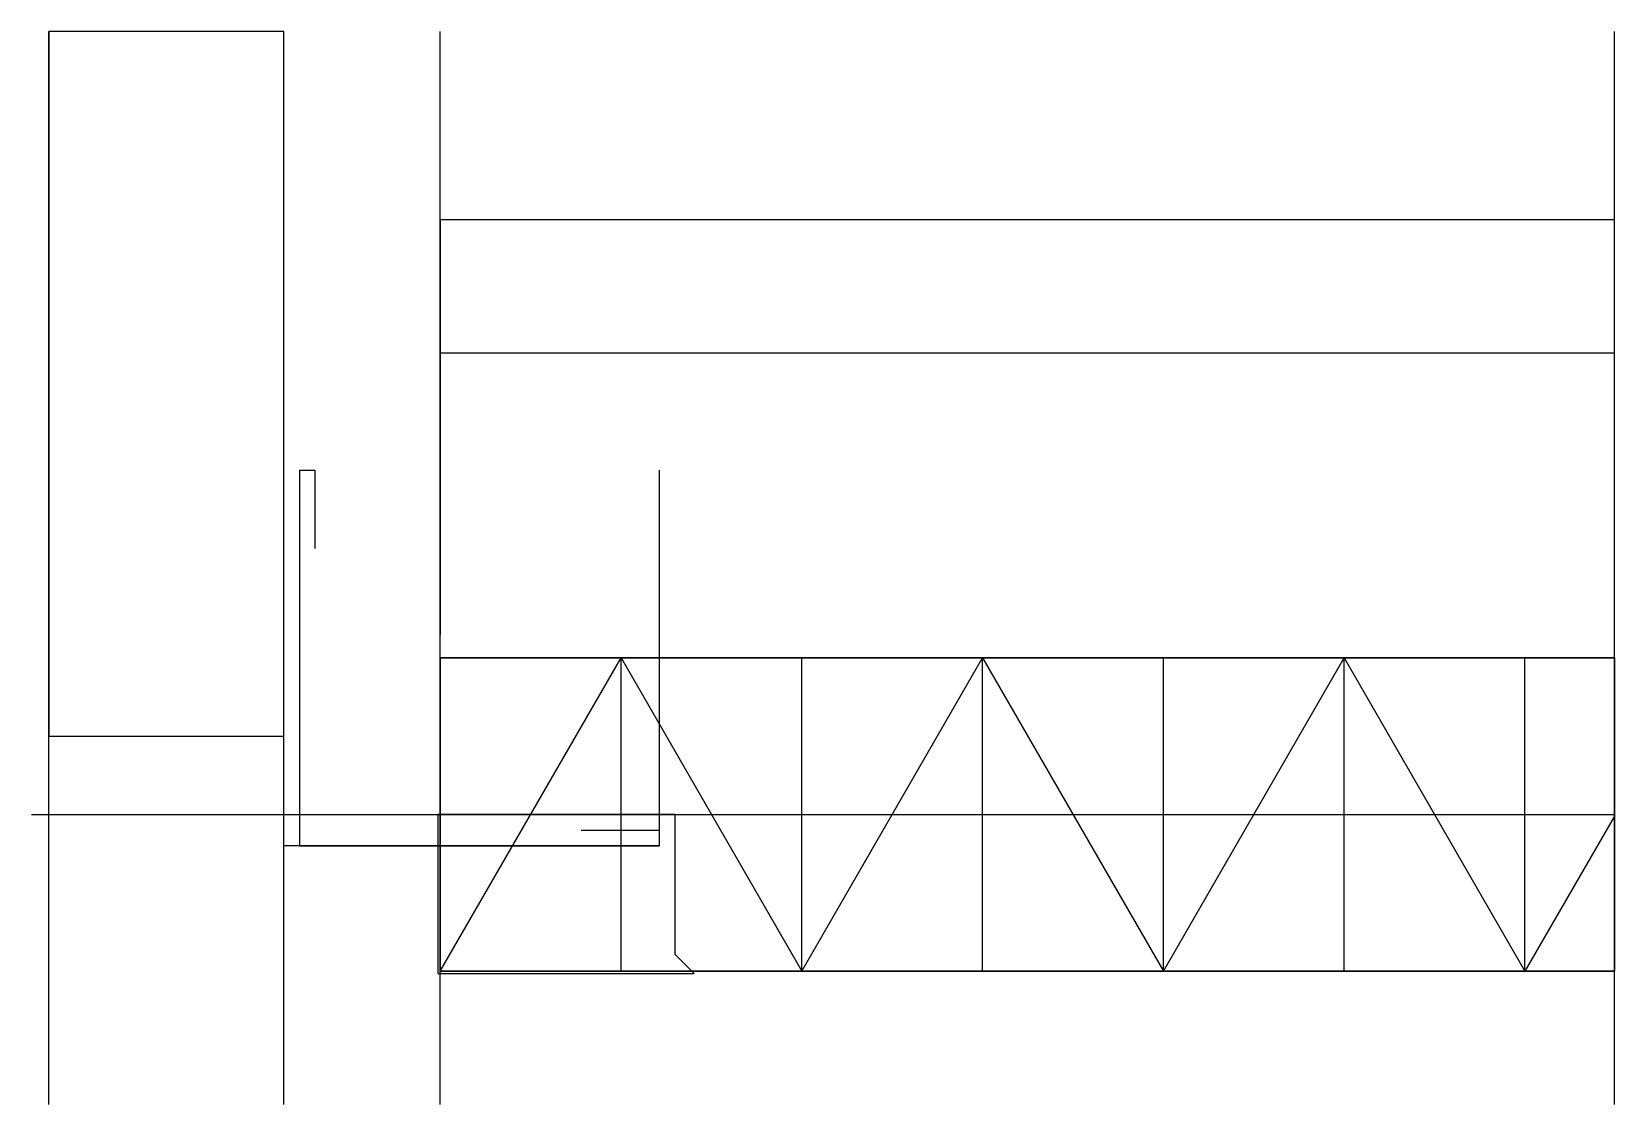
# Model space of a CAD drawing. Extents: x -1 to 100, y -19 to 50.
import ezdxf

# ---------------------------------------------------------------- set-up
doc = ezdxf.new("R2010")
doc.units = 0
doc.layers.get('0').update_dxf_attribs({"linetype": 'CONTINUOUS'})

msp = doc.modelspace()

# ---------------------------------------------------------------- linework, layer by layer
at = {"linetype": 'CONTINUOUS'}
for p, q in [((0, -18.51), (0, 50)), ((15, 50), (0, 50)), ((0, 50), (0, 5)), ((15, -18.51), (15, 50)), ((15, 5), (15, 50)), ((25, -18.51), (25, 50)), ((100, -18.51), (100, 50)), ((25, 38), (100, 38)), ((25, 38), (25, 11.48)), ((25, 29.48), (100, 29.48)), ((15, -2), (15, 22)), ((16, 22), (16, -2)), ((16, 22), (16.99, 22)), ((16.99, 22), (16.99, 17)), ((39, -2), (39, 22)), ((25, -10), (25, 10)), ((25, 10), (100, 10)), ((100, 10), (25, 10)), ((25, 10), (25, -10)), ((25, 10), (100, 10)), ((25, -10), (25, 10)), ((48.09, 10), (25, 10)), ((25, -10), (25, 10)), ((48.09, 10), (25, 10)), ((25, -10), (25, 10)), ((25, -10), (36.55, 10)), ((36.55, -10), (36.55, 10)), ((36.55, -10), (36.55, 10)), ((36.55, 10), (48.09, -10)), ((36.55, -10), (36.55, 10)), ((48.09, -10), (48.09, 10)), ((48.09, -10), (48.09, 10)), ((71.19, 10), (48.09, 10)), ((48.09, -10), (48.09, 10)), ((48.09, -10), (48.09, 10)), ((71.19, 10), (48.09, 10)), ((48.09, -10), (48.09, 10)), ((48.09, -10), (59.64, 10)), ((59.64, -10), (59.64, 10)), ((59.64, 10), (71.19, -10)), ((59.64, -10), (59.64, 10)), ((71.19, -10), (71.19, 10)), ((71.19, -10), (71.19, 10)), ((94.28, 10), (71.19, 10)), ((71.19, -10), (71.19, 10)), ((71.19, -10), (82.74, 10)), ((94.28, 10), (71.19, 10)), ((71.19, -10), (71.19, 10)), ((82.74, -10), (82.74, 10)), ((82.74, -10), (82.74, 10)), ((82.74, 10), (94.28, -10)), ((94.28, -10), (94.28, 10)), ((94.28, -10), (94.28, 10)), ((100, -10), (100, 10)), ((100, -10), (100, 10)), ((100, 10), (100, -10)), ((0, 5), (15, 5)), ((-1.1, 0), (100, 0)), ((15, 0), (39, 0)), ((40, 0), (24.84, 0)), ((24.84, 0), (24.84, -10.16)), ((40, -8.94), (40, 0)), ((39, -1.01), (34, -1.01)), ((39, -2), (39, -1.01)), ((94.28, -10), (94.28, -0.1)), ((100, -0.1), (94.28, -10)), ((100, -10), (100, -0.1)), ((100, -10), (100, -0.1)), ((39, -2), (15, -2)), ((16, -2), (39, -2)), ((41.21, -10.16), (40, -8.94)), ((100, -10), (25, -10)), ((25, -10), (100, -10)), ((100, -10), (25, -10)), ((25, -10), (48.09, -10)), ((25, -10), (48.09, -10)), ((48.09, -10), (71.19, -10)), ((48.09, -10), (71.19, -10)), ((71.19, -10), (94.28, -10)), ((71.19, -10), (94.28, -10)), ((94.28, -10), (100, -10)), ((100, -10), (94.28, -10)), ((24.84, -10.16), (41.21, -10.16))]:
    msp.add_line(p, q, dxfattribs=at)

doc.saveas('drawing.dxf')
